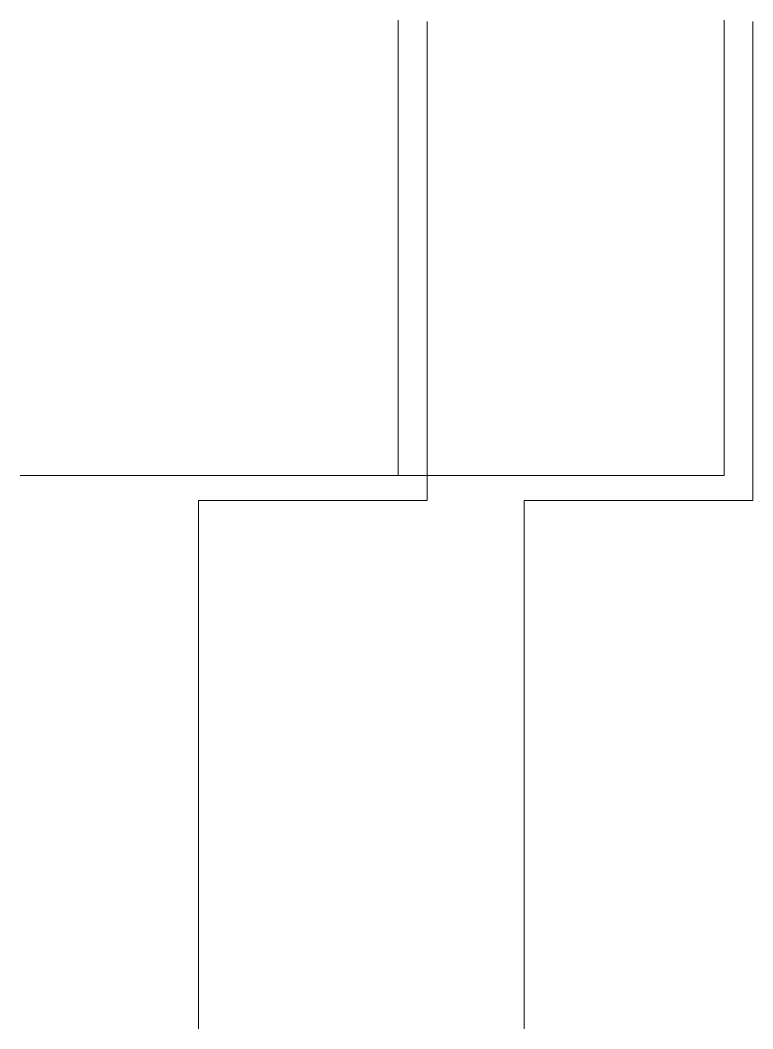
# Model space of a CAD drawing. Header units: millimetres. Extents: x 1231188 to 3899118, y -5478610 to -489530.
# Drawn here: x 3866905 to 3867842, y -3114387 to -3113096 of the extents above; entities that cross this region are included whole.
import ezdxf

# ---------------------------------------------------------------- set-up
doc = ezdxf.new("R2010")
doc.units = ezdxf.units.MM
doc.header["$LTSCALE"] = 25
doc.header["$MEASUREMENT"] = 0
doc.layers.add('PL', color=7, linetype='Continuous', lineweight=15)

msp = doc.modelspace()

# ---------------------------------------------------------------- linework, layer by layer
at = {"layer": 'PL'}
for p, q in [((3867388.62667, -3113096.02023), (3867388.62667, -3113678.91995)), ((3867805.62667, -3113096.02023), (3867805.62667, -3113678.91995)), ((3867425.5, -3113097.69357), (3867425.5, -3113710.96933)), ((3867425.5, -3113710.96933), (3867425.5, -3113097.69357)), ((3867842.5, -3113097.69357), (3867842.5, -3113710.96933)), ((3867842.5, -3113710.96933), (3867842.5, -3113097.69357)), ((3866904.72918, -3113678.91995), (3867388.62667, -3113678.91995)), ((3867321.72918, -3113678.91995), (3867805.62667, -3113678.91995)), ((3867425.5, -3113710.96933), (3867132.96386, -3113710.96933)), ((3867132.96386, -3114387.01711), (3867132.96386, -3113710.96933)), ((3867132.96386, -3113710.96933), (3867425.5, -3113710.96933)), ((3867842.5, -3113710.96933), (3867549.96386, -3113710.96933)), ((3867549.96386, -3114387.01711), (3867549.96386, -3113710.96933)), ((3867549.96386, -3113710.96933), (3867842.5, -3113710.96933))]:
    msp.add_line(p, q, dxfattribs=at)

doc.saveas('drawing.dxf')
